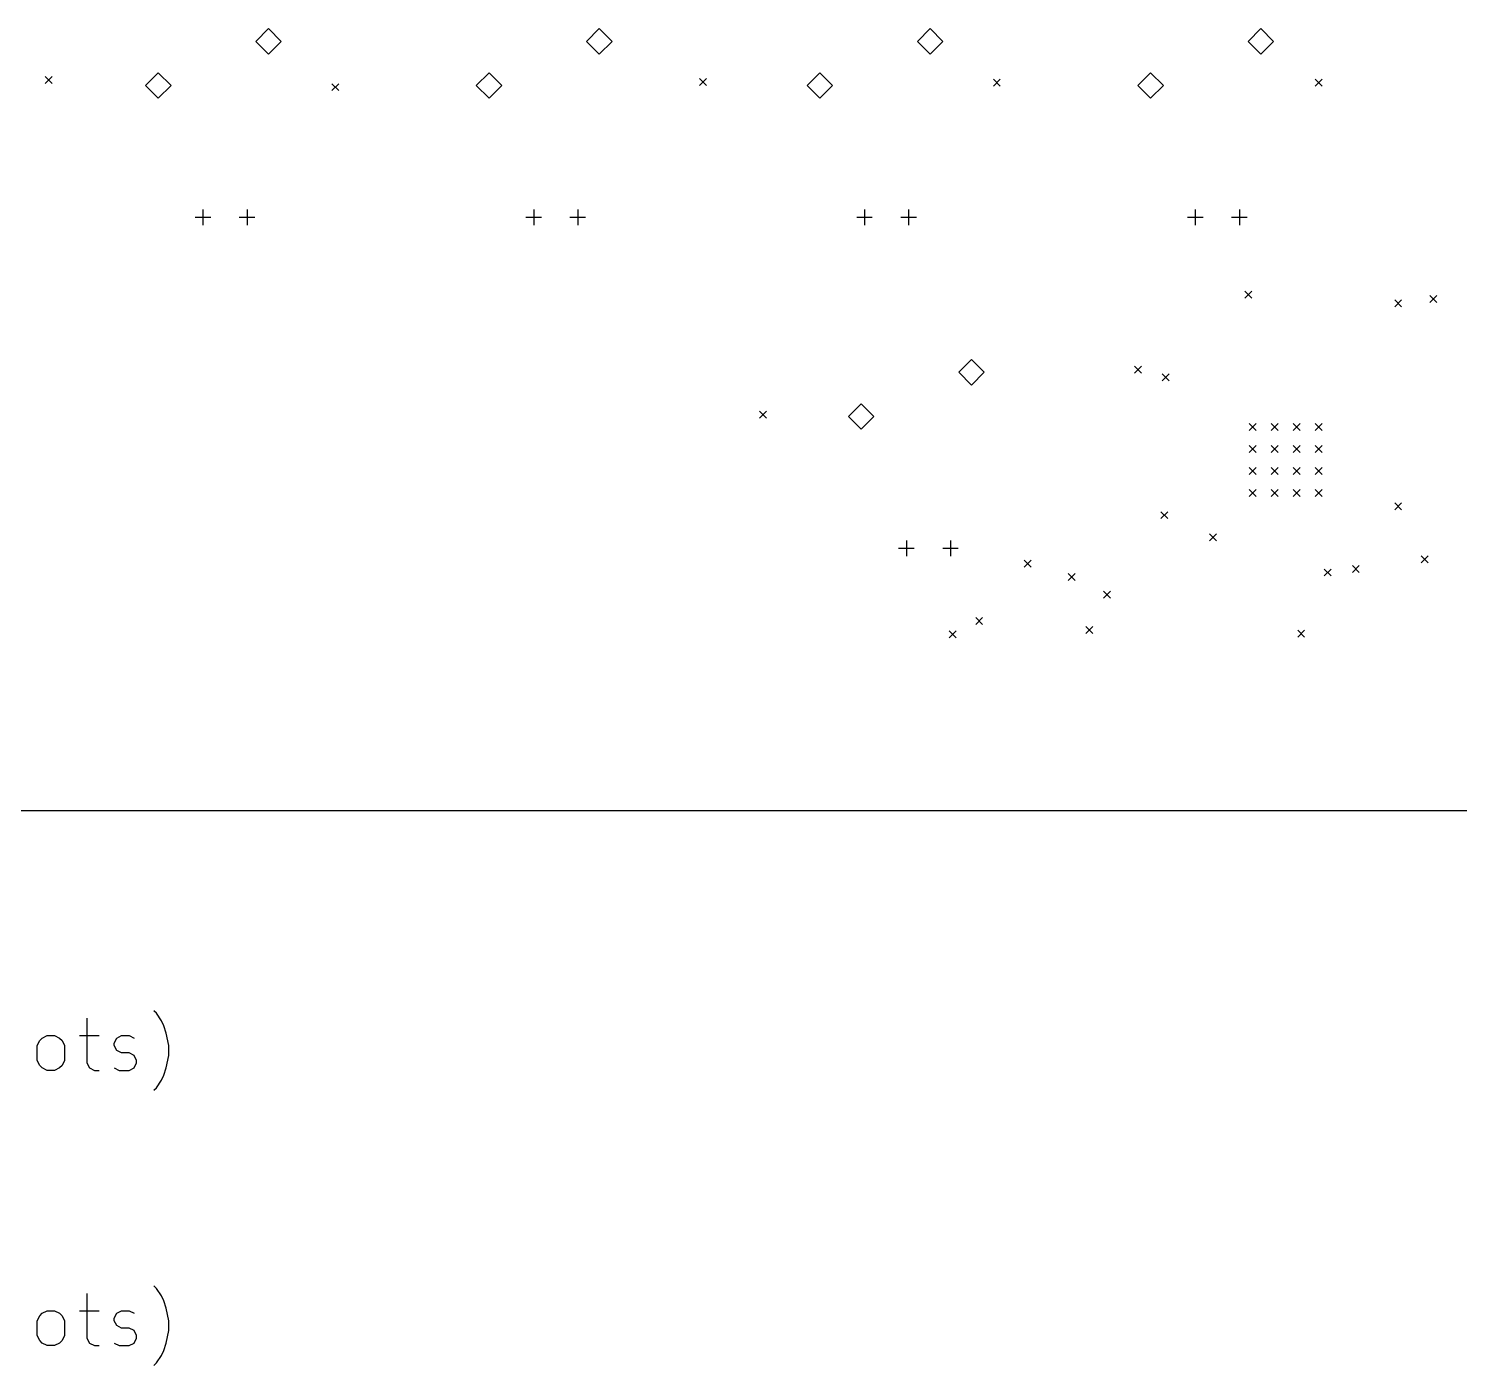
# Model space of a CAD drawing. Extents: x 76 to 405, y -247 to -77.
# Drawn here: x 159.4 to 241.8, y -246.6 to -169.6 of the extents above; entities that cross this region are included whole.
import ezdxf

# ---------------------------------------------------------------- set-up
doc = ezdxf.new("R2010")
doc.units = 0
doc.layers.add('BLACK', color=7, linetype='CONTINUOUS')

msp = doc.modelspace()

# ---------------------------------------------------------------- linework, layer by layer
at = {"layer": 'BLACK', "linetype": 'CONTINUOUS'}
for p, q in [((173.196, -169.604), (172.461, -170.339)), ((173.931, -170.339), (173.196, -169.604)), ((192.246, -169.604), (191.511, -170.339)), ((192.981, -170.339), (192.246, -169.604)), ((211.296, -169.604), (210.561, -170.339)), ((212.031, -170.339), (211.296, -169.604)), ((230.346, -169.604), (229.611, -170.339)), ((231.081, -170.339), (230.346, -169.604)), ((172.461, -170.339), (173.196, -171.074)), ((173.196, -171.074), (173.931, -170.339)), ((191.511, -170.339), (192.246, -171.074)), ((192.246, -171.074), (192.981, -170.339)), ((210.561, -170.339), (211.296, -171.074)), ((211.296, -171.074), (212.031, -170.339)), ((229.611, -170.339), (230.346, -171.074)), ((230.346, -171.074), (231.081, -170.339)), ((166.846, -172.144), (166.111, -172.879)), ((167.581, -172.879), (166.846, -172.144)), ((185.896, -172.144), (185.161, -172.879)), ((186.631, -172.879), (185.896, -172.144)), ((204.946, -172.144), (204.211, -172.879)), ((205.681, -172.879), (204.946, -172.144)), ((223.996, -172.144), (223.261, -172.879)), ((224.731, -172.879), (223.996, -172.144)), ((160.328, -172.368), (160.728, -172.768)), ((160.728, -172.368), (160.328, -172.768)), ((166.111, -172.879), (166.846, -173.614)), ((166.846, -173.614), (167.581, -172.879)), ((176.838, -172.774), (177.238, -173.174)), ((177.238, -172.774), (176.838, -173.174)), ((185.161, -172.879), (185.896, -173.614)), ((185.896, -173.614), (186.631, -172.879)), ((198.022, -172.469), (198.422, -172.869)), ((198.422, -172.469), (198.022, -172.869)), ((204.211, -172.879), (204.946, -173.614)), ((204.946, -173.614), (205.681, -172.879)), ((214.938, -172.52), (215.338, -172.92)), ((215.338, -172.52), (214.938, -172.92)), ((223.261, -172.879), (223.996, -173.614)), ((223.996, -173.614), (224.731, -172.879)), ((233.48, -172.52), (233.88, -172.92)), ((233.88, -172.52), (233.48, -172.92)), ((169.418, -180.017), (169.418, -180.917)), ((171.958, -180.017), (171.958, -180.917)), ((188.468, -180.017), (188.468, -180.917)), ((191.008, -180.017), (191.008, -180.917)), ((207.518, -180.017), (207.518, -180.917)), ((210.058, -180.017), (210.058, -180.917)), ((226.568, -180.017), (226.568, -180.917)), ((229.108, -180.017), (229.108, -180.917)), ((168.968, -180.467), (169.868, -180.467)), ((171.508, -180.467), (172.408, -180.467)), ((188.018, -180.467), (188.918, -180.467)), ((190.558, -180.467), (191.458, -180.467)), ((207.068, -180.467), (207.968, -180.467)), ((209.608, -180.467), (210.508, -180.467)), ((226.118, -180.467), (227.018, -180.467)), ((228.658, -180.467), (229.558, -180.467)), ((229.416, -184.712), (229.816, -185.112)), ((229.816, -184.712), (229.416, -185.112)), ((238.052, -185.22), (238.452, -185.62)), ((238.452, -185.22), (238.052, -185.62)), ((240.084, -184.966), (240.484, -185.366)), ((240.484, -184.966), (240.084, -185.366)), ((213.677, -188.654), (212.942, -189.389)), ((214.412, -189.389), (213.677, -188.654)), ((212.942, -189.389), (213.677, -190.124)), ((213.677, -190.124), (214.412, -189.389)), ((223.066, -189.03), (223.466, -189.43)), ((223.466, -189.03), (223.066, -189.43)), ((224.657, -189.484), (225.057, -189.884)), ((225.057, -189.484), (224.657, -189.884)), ((201.476, -191.621), (201.876, -192.021)), ((201.876, -191.621), (201.476, -192.021)), ((207.327, -191.194), (206.593, -191.929)), ((206.593, -191.929), (207.327, -192.664)), ((208.062, -191.929), (207.327, -191.194)), ((207.327, -192.664), (208.062, -191.929)), ((229.67, -192.332), (230.07, -192.732)), ((230.07, -192.332), (229.67, -192.732)), ((230.94, -192.332), (231.34, -192.732)), ((231.34, -192.332), (230.94, -192.732)), ((232.21, -192.332), (232.61, -192.732)), ((232.61, -192.332), (232.21, -192.732)), ((233.48, -192.332), (233.88, -192.732)), ((233.88, -192.332), (233.48, -192.732)), ((229.67, -193.602), (230.07, -194.002)), ((230.07, -193.602), (229.67, -194.002)), ((230.94, -193.602), (231.34, -194.002)), ((231.34, -193.602), (230.94, -194.002)), ((232.21, -193.602), (232.61, -194.002)), ((232.61, -193.602), (232.21, -194.002)), ((233.48, -193.602), (233.88, -194.002)), ((233.88, -193.602), (233.48, -194.002)), ((229.67, -194.872), (230.07, -195.272)), ((230.07, -194.872), (229.67, -195.272)), ((230.94, -194.872), (231.34, -195.272)), ((231.34, -194.872), (230.94, -195.272)), ((232.21, -194.872), (232.61, -195.272)), ((232.61, -194.872), (232.21, -195.272)), ((233.48, -194.872), (233.88, -195.272)), ((233.88, -194.872), (233.48, -195.272)), ((229.67, -196.142), (230.07, -196.542)), ((230.07, -196.142), (229.67, -196.542)), ((230.94, -196.142), (231.34, -196.542)), ((231.34, -196.142), (230.94, -196.542)), ((232.21, -196.142), (232.61, -196.542)), ((232.61, -196.142), (232.21, -196.542)), ((233.48, -196.142), (233.88, -196.542)), ((233.88, -196.142), (233.48, -196.542)), ((238.052, -196.904), (238.452, -197.304)), ((238.452, -196.904), (238.052, -197.304)), ((224.59, -197.412), (224.99, -197.812)), ((224.99, -197.412), (224.59, -197.812)), ((209.931, -199.067), (209.931, -199.967)), ((212.471, -199.067), (212.471, -199.967)), ((227.384, -198.682), (227.784, -199.082)), ((227.784, -198.682), (227.384, -199.082)), ((209.481, -199.517), (210.381, -199.517)), ((212.021, -199.517), (212.921, -199.517)), ((216.716, -200.206), (217.116, -200.606)), ((217.116, -200.206), (216.716, -200.606)), ((239.576, -199.952), (239.976, -200.352)), ((239.976, -199.952), (239.576, -200.352)), ((219.256, -200.968), (219.656, -201.368)), ((219.656, -200.968), (219.256, -201.368)), ((233.988, -200.714), (234.388, -201.114)), ((234.388, -200.714), (233.988, -201.114)), ((235.612, -200.507), (236.012, -200.907)), ((236.012, -200.507), (235.612, -200.907)), ((221.288, -201.984), (221.688, -202.384)), ((221.688, -201.984), (221.288, -202.384)), ((213.922, -203.508), (214.322, -203.908)), ((214.322, -203.508), (213.922, -203.908)), ((212.398, -204.27), (212.798, -204.67)), ((212.798, -204.27), (212.398, -204.67)), ((220.272, -204.016), (220.672, -204.416)), ((220.672, -204.016), (220.272, -204.416)), ((232.464, -204.235), (232.864, -204.635)), ((232.864, -204.235), (232.464, -204.635)), ((405.13, -214.63), (77.47, -214.63)), ((162.738, -226.572), (162.738, -229.144)), ((166.738, -226.286), (166.595, -226.144)), ((167.024, -226.715), (166.738, -226.286)), ((167.166, -227.001), (167.024, -226.715)), ((167.309, -227.429), (167.166, -227.001)), ((159.881, -228.144), (160.024, -227.858)), ((159.881, -229.001), (159.881, -228.144)), ((160.024, -227.858), (160.166, -227.715)), ((160.166, -227.715), (160.452, -227.572)), ((160.452, -227.572), (160.881, -227.572)), ((160.881, -227.572), (161.166, -227.715)), ((161.166, -227.715), (161.309, -227.858)), ((161.309, -227.858), (161.452, -228.144)), ((161.452, -228.144), (161.452, -229.001)), ((162.309, -227.572), (163.452, -227.572)), ((164.309, -228.001), (164.452, -227.715)), ((164.309, -228.144), (164.309, -228.001)), ((164.452, -228.429), (164.309, -228.144)), ((164.452, -227.715), (164.738, -227.572)), ((164.738, -227.572), (165.166, -227.572)), ((165.166, -227.572), (165.452, -227.715)), ((167.452, -228.144), (167.309, -227.429)), ((167.452, -228.715), (167.452, -228.144)), ((160.024, -229.286), (159.881, -229.001)), ((161.452, -229.001), (161.309, -229.286)), ((164.738, -228.572), (164.452, -228.429)), ((165.166, -228.572), (164.738, -228.572)), ((165.452, -228.715), (165.166, -228.572)), ((165.595, -229.001), (165.452, -228.715)), ((165.595, -229.144), (165.595, -229.001)), ((167.309, -229.429), (167.452, -228.715)), ((160.166, -229.429), (160.024, -229.286)), ((160.452, -229.572), (160.166, -229.429)), ((160.881, -229.572), (160.452, -229.572)), ((161.166, -229.429), (160.881, -229.572)), ((161.309, -229.286), (161.166, -229.429)), ((162.738, -229.144), (162.881, -229.429)), ((162.881, -229.429), (163.166, -229.572)), ((163.166, -229.572), (163.452, -229.572)), ((164.309, -229.429), (164.595, -229.572)), ((164.595, -229.572), (165.166, -229.572)), ((165.166, -229.572), (165.452, -229.429)), ((165.452, -229.429), (165.595, -229.144)), ((167.024, -230.144), (167.166, -229.858)), ((167.166, -229.858), (167.309, -229.429)), ((166.595, -230.715), (166.738, -230.572)), ((166.738, -230.572), (167.024, -230.144)), ((166.738, -242.126), (166.595, -241.984)), ((167.024, -242.555), (166.738, -242.126)), ((162.738, -242.412), (162.738, -244.984)), ((167.166, -242.841), (167.024, -242.555)), ((167.309, -243.269), (167.166, -242.841)), ((159.881, -243.984), (160.024, -243.698)), ((160.024, -243.698), (160.166, -243.555)), ((160.166, -243.555), (160.452, -243.412)), ((160.452, -243.412), (160.881, -243.412)), ((160.881, -243.412), (161.166, -243.555)), ((161.166, -243.555), (161.309, -243.698)), ((161.309, -243.698), (161.452, -243.984)), ((162.309, -243.412), (163.452, -243.412)), ((164.309, -243.841), (164.452, -243.555)), ((164.309, -243.984), (164.309, -243.841)), ((164.452, -243.555), (164.738, -243.412)), ((164.738, -243.412), (165.166, -243.412)), ((165.166, -243.412), (165.452, -243.555)), ((167.452, -243.984), (167.309, -243.269)), ((159.881, -244.841), (159.881, -243.984)), ((161.452, -243.984), (161.452, -244.841)), ((164.452, -244.269), (164.309, -243.984)), ((164.738, -244.412), (164.452, -244.269)), ((165.166, -244.412), (164.738, -244.412)), ((165.452, -244.555), (165.166, -244.412)), ((165.595, -244.841), (165.452, -244.555)), ((167.309, -245.269), (167.452, -244.555)), ((167.452, -244.555), (167.452, -243.984)), ((160.024, -245.126), (159.881, -244.841)), ((160.166, -245.269), (160.024, -245.126)), ((160.452, -245.412), (160.166, -245.269)), ((160.881, -245.412), (160.452, -245.412)), ((161.166, -245.269), (160.881, -245.412)), ((161.309, -245.126), (161.166, -245.269)), ((161.452, -244.841), (161.309, -245.126)), ((162.738, -244.984), (162.881, -245.269)), ((162.881, -245.269), (163.166, -245.412)), ((163.166, -245.412), (163.452, -245.412)), ((164.309, -245.269), (164.595, -245.412)), ((164.595, -245.412), (165.166, -245.412)), ((165.166, -245.412), (165.452, -245.269)), ((165.452, -245.269), (165.595, -244.984)), ((165.595, -244.984), (165.595, -244.841)), ((167.166, -245.698), (167.309, -245.269)), ((166.738, -246.412), (167.024, -245.984)), ((167.024, -245.984), (167.166, -245.698)), ((166.595, -246.555), (166.738, -246.412))]:
    msp.add_line(p, q, dxfattribs=at)

doc.saveas('drawing.dxf')
